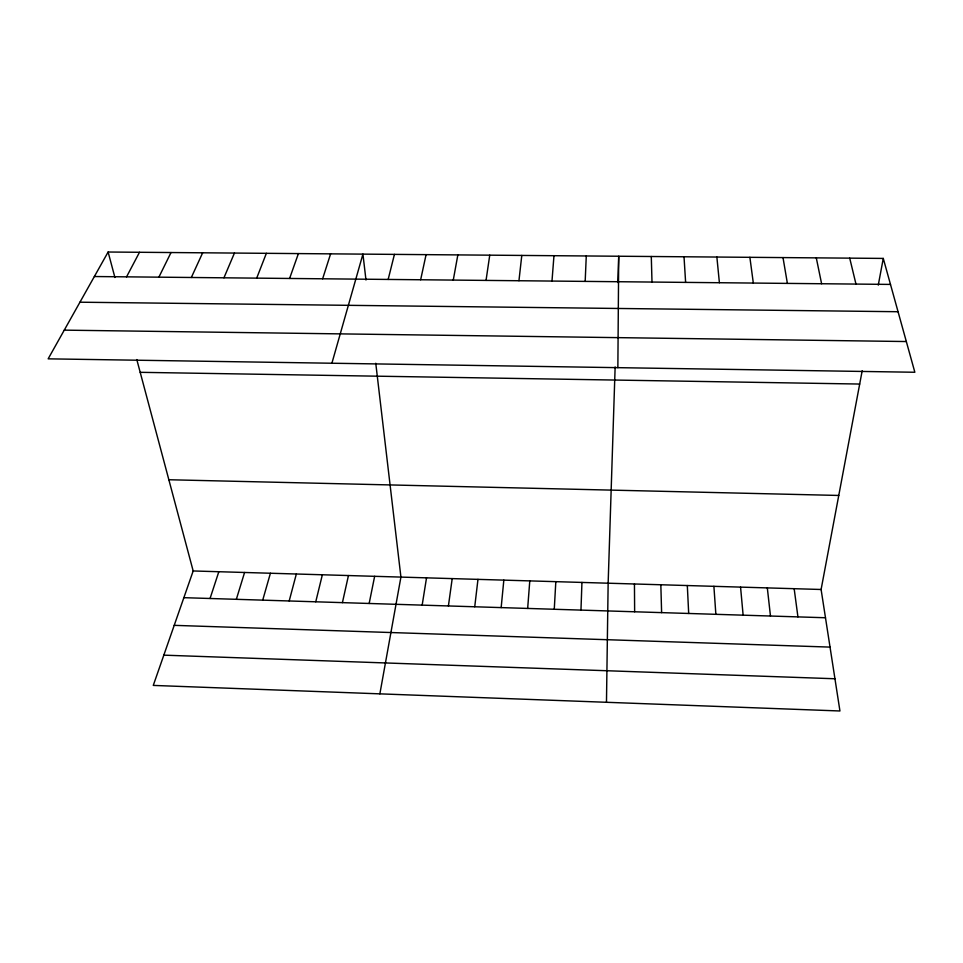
<?xml version="1.0" encoding="UTF-8"?>
<svg xmlns="http://www.w3.org/2000/svg" width="963" height="963" viewBox="0 0 963 963"><rect width="100%" height="100%" fill="white"/><g stroke="black" fill="none" stroke-linecap="round" stroke-linejoin="round"><path stroke-width="1.44" d="M617.861 367.661L618.715 256.23L617.861 282.532M606.473 702.292L608.147 583.205L615.14 366.951M580.966 610.097L581.941 582.434M585.179 281.401L586.274 255.965M554.267 609.266L555.82 581.664M551.992 281.076L553.966 255.701M527.664 608.435L529.782 580.894M501.157 607.605L503.83 580.135M518.949 280.739L521.79 255.436M474.735 606.774L477.973 579.365M448.409 605.956L452.201 578.607M486.038 280.414L489.746 255.171M422.167 605.125L426.525 577.848M453.272 280.089L457.846 254.906M379.867 693.854L400.921 577.09L375.763 363.244M136.794 359.56L193.178 570.963L153.273 685.415L839.941 710.983L821.102 589.488L862.186 370.755M878.268 285.12L883.276 258.421L108.121 252.017L48.15 358.838L914.85 372.26L883.276 258.421M369.166 603.476L374.643 576.319M420.65 279.764L426.079 254.641M342.419 602.633L348.45 575.549M315.756 601.803L322.352 574.779M388.161 279.451L394.433 254.376M289.189 600.972L296.339 574.008M331.898 363.232L362.931 254.124L365.976 280.016M262.718 600.142L270.41 573.25M236.344 599.311L244.578 572.479M322.629 278.801L330.598 253.859M210.054 598.492L218.83 571.721M289.598 278.463L298.41 253.582M256.7 278.138L266.366 253.317M223.946 277.813L234.442 253.064M191.336 277.488L202.663 252.8M158.871 277.175L171.017 252.535M126.55 276.85L139.503 252.27M94.362 276.525L890.486 284.422M79.953 302.201L898.058 311.723M64.268 330.14L906.327 341.54M140.201 372.32L859.682 384.044M168.85 479.743L838.761 495.451M193.178 570.963L821.102 589.488M183.861 597.674L825.484 617.752M174.219 625.348L830.034 647.1M163.83 655.153L834.945 678.759M108.121 252.017L114.922 277.513M849.715 258.144L855.975 284.085M816.287 257.867L821.608 283.748M783.003 257.59L787.385 283.399M749.876 257.314L753.319 283.062M794.162 588.694L797.93 616.886M767.318 587.899L770.472 616.031M716.869 257.049L719.397 282.725M740.559 587.117L743.123 615.176M713.896 586.323L715.858 614.322M684.019 256.772L685.62 282.4M687.317 585.54L688.689 613.467M660.835 584.758L661.617 612.624M651.289 256.507L651.999 282.063M634.448 583.987L634.641 611.782"/></g></svg>
